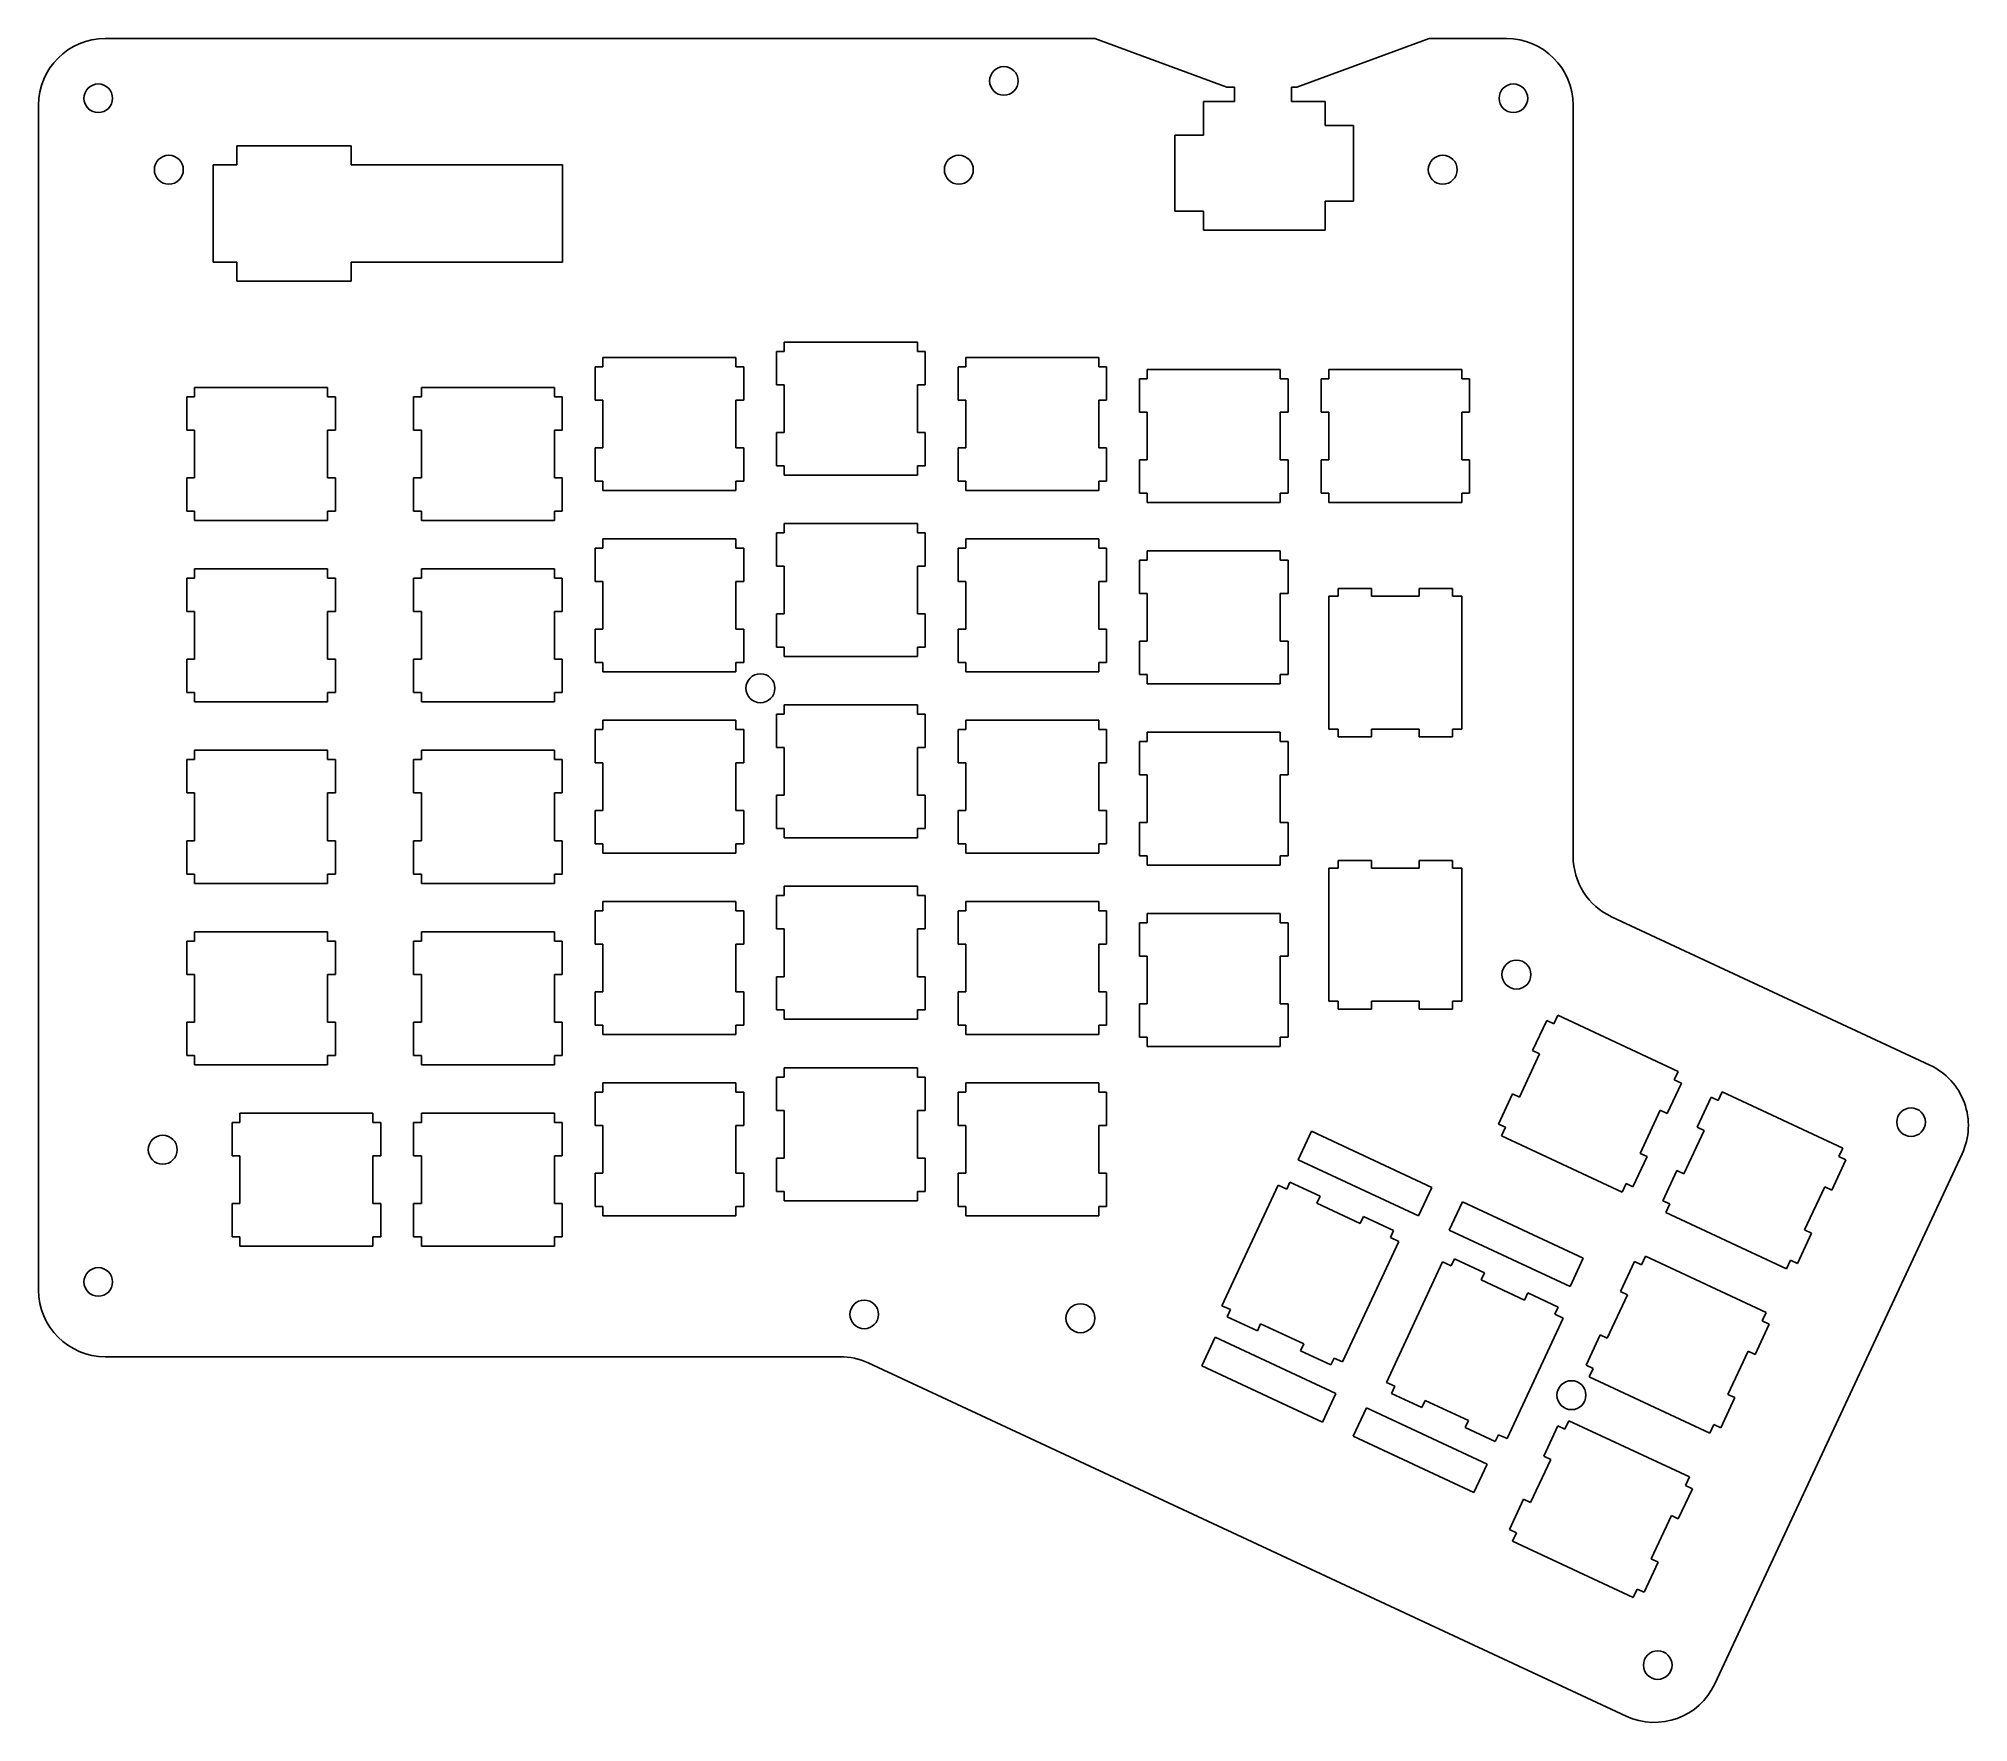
# Model space of a CAD drawing. Header units: millimetres. Extents: x 20 to 223, y 7 to 184.
import ezdxf

# ---------------------------------------------------------------- set-up
doc = ezdxf.new("R2010")
doc.units = ezdxf.units.MM
doc.layers.get('0').update_dxf_attribs({"lineweight": 25, "true_color": 0xffffff})

msp = doc.modelspace()

# ---------------------------------------------------------------- linework, layer by layer
at = {"color": 1, "true_color": 0xff0000}
for p, q in [((27, 183.7), (130.87, 183.7)), ((144.75, 178.59), (130.87, 183.7)), ((165.97, 183.7), (152.09, 178.59)), ((165.97, 183.7), (174.09, 183.7)), ((144.75, 178.59), (145.54, 178.59)), ((145.54, 177.08), (145.54, 178.59)), ((151.54, 178.59), (152.09, 178.59)), ((151.54, 178.59), (151.54, 177.08)), ((20, 52.27), (20, 176.7)), ((142.27, 177.08), (142.27, 173.54)), ((142.27, 177.08), (145.54, 177.08)), ((151.54, 177.08), (155.04, 177.08)), ((155.04, 174.58), (155.04, 177.08)), ((181.09, 176.7), (181.09, 97.81)), ((155.04, 174.58), (158.03, 174.58)), ((158.03, 166.63), (158.03, 174.58)), ((40.81, 170.44), (40.81, 172.44)), ((40.81, 172.44), (52.81, 172.44)), ((52.81, 170.44), (52.81, 172.44)), ((142.27, 173.54), (139.27, 173.54)), ((139.27, 165.58), (139.27, 173.54)), ((38.31, 170.44), (40.81, 170.44)), ((38.31, 160.23), (38.31, 170.44)), ((52.81, 170.44), (75, 170.44)), ((75, 170.44), (75, 160.23)), ((155.04, 163.58), (155.04, 166.63)), ((155.04, 166.63), (158.03, 166.63)), ((142.27, 165.58), (139.27, 165.58)), ((142.27, 165.58), (142.27, 163.58)), ((155.04, 163.58), (142.27, 163.58)), ((38.31, 160.23), (40.81, 160.23)), ((40.81, 158.23), (40.81, 160.23)), ((52.81, 158.23), (52.81, 160.23)), ((52.81, 160.23), (75, 160.23)), ((40.81, 158.23), (52.81, 158.23)), ((93.2, 150.22), (79.23, 150.22)), ((79.23, 150.22), (79.23, 149.24)), ((93.2, 149.24), (93.2, 150.22)), ((98.28, 150.84), (97.47, 150.84)), ((97.47, 150.84), (97.47, 147.34)), ((112.25, 151.82), (98.28, 151.82)), ((98.28, 151.82), (98.28, 150.84)), ((112.25, 150.84), (112.25, 151.82)), ((113.07, 150.84), (112.25, 150.84)), ((113.07, 147.34), (113.07, 150.84)), ((131.3, 150.22), (117.33, 150.22)), ((117.33, 150.22), (117.33, 149.24)), ((131.3, 149.24), (131.3, 150.22)), ((79.23, 149.24), (78.42, 149.24)), ((78.42, 149.24), (78.42, 145.74)), ((94.02, 149.24), (93.2, 149.24)), ((94.02, 145.74), (94.02, 149.24)), ((117.33, 149.24), (116.52, 149.24)), ((116.52, 149.24), (116.52, 145.74)), ((132.12, 149.24), (131.3, 149.24)), ((132.12, 145.74), (132.12, 149.24)), ((136.38, 147.97), (135.57, 147.97)), ((135.57, 147.97), (135.57, 144.47)), ((150.35, 148.95), (136.38, 148.95)), ((136.38, 148.95), (136.38, 147.97)), ((150.35, 147.97), (150.35, 148.95)), ((151.17, 147.97), (150.35, 147.97)), ((151.17, 144.47), (151.17, 147.97)), ((155.43, 147.97), (154.62, 147.97)), ((154.62, 147.97), (154.62, 144.47)), ((169.4, 148.95), (155.43, 148.95)), ((155.43, 148.95), (155.43, 147.97)), ((169.4, 147.97), (169.4, 148.95)), ((170.22, 147.97), (169.4, 147.97)), ((170.22, 144.47), (170.22, 147.97)), ((36.37, 146.07), (35.56, 146.07)), ((35.56, 146.07), (35.56, 142.57)), ((50.34, 147.05), (36.37, 147.05)), ((36.37, 147.05), (36.37, 146.07)), ((50.34, 146.07), (50.34, 147.05)), ((51.15, 146.07), (50.34, 146.07)), ((51.15, 142.57), (51.15, 146.07)), ((60.18, 146.07), (59.37, 146.07)), ((59.37, 146.07), (59.37, 142.57)), ((74.15, 147.05), (60.18, 147.05)), ((60.18, 147.05), (60.18, 146.07)), ((74.15, 146.07), (74.15, 147.05)), ((74.97, 146.07), (74.15, 146.07)), ((74.97, 142.57), (74.97, 146.07)), ((97.47, 147.34), (98.28, 147.34)), ((98.28, 147.34), (98.28, 142.33)), ((112.25, 142.33), (112.25, 147.34)), ((112.25, 147.34), (113.07, 147.34)), ((78.42, 145.74), (79.23, 145.74)), ((79.23, 145.74), (79.23, 140.73)), ((93.2, 140.73), (93.2, 145.74)), ((93.2, 145.74), (94.02, 145.74)), ((116.52, 145.74), (117.33, 145.74)), ((117.33, 145.74), (117.33, 140.73)), ((131.3, 140.73), (131.3, 145.74)), ((131.3, 145.74), (132.12, 145.74)), ((135.57, 144.47), (136.38, 144.47)), ((136.38, 144.47), (136.38, 139.46)), ((150.35, 139.46), (150.35, 144.47)), ((150.35, 144.47), (151.17, 144.47)), ((154.62, 144.47), (155.43, 144.47)), ((155.43, 144.47), (155.43, 139.46)), ((169.4, 139.46), (169.4, 144.47)), ((169.4, 144.47), (170.22, 144.47)), ((35.56, 142.57), (36.37, 142.57)), ((36.37, 142.57), (36.37, 137.56)), ((50.34, 137.56), (50.34, 142.57)), ((50.34, 142.57), (51.15, 142.57)), ((59.37, 142.57), (60.18, 142.57)), ((60.18, 142.57), (60.18, 137.56)), ((74.15, 137.56), (74.15, 142.57)), ((74.15, 142.57), (74.97, 142.57)), ((98.28, 142.33), (97.47, 142.33)), ((97.47, 142.33), (97.47, 138.83)), ((113.07, 142.33), (112.25, 142.33)), ((113.07, 138.83), (113.07, 142.33)), ((79.23, 140.73), (78.42, 140.73)), ((78.42, 140.73), (78.42, 137.23)), ((94.02, 140.73), (93.2, 140.73)), ((94.02, 137.23), (94.02, 140.73)), ((117.33, 140.73), (116.52, 140.73)), ((116.52, 140.73), (116.52, 137.23)), ((132.12, 140.73), (131.3, 140.73)), ((132.12, 137.23), (132.12, 140.73)), ((97.47, 138.83), (98.28, 138.83)), ((98.28, 138.83), (98.28, 137.85)), ((98.28, 137.85), (112.25, 137.85)), ((112.25, 137.85), (112.25, 138.83)), ((112.25, 138.83), (113.07, 138.83)), ((136.38, 139.46), (135.57, 139.46)), ((135.57, 139.46), (135.57, 135.96)), ((151.17, 139.46), (150.35, 139.46)), ((151.17, 135.96), (151.17, 139.46)), ((155.43, 139.46), (154.62, 139.46)), ((154.62, 139.46), (154.62, 135.96)), ((170.22, 139.46), (169.4, 139.46)), ((170.22, 135.96), (170.22, 139.46)), ((36.37, 137.56), (35.56, 137.56)), ((35.56, 137.56), (35.56, 134.06)), ((51.15, 137.56), (50.34, 137.56)), ((51.15, 134.06), (51.15, 137.56)), ((60.18, 137.56), (59.37, 137.56)), ((59.37, 137.56), (59.37, 134.06)), ((74.97, 137.56), (74.15, 137.56)), ((74.97, 134.06), (74.97, 137.56)), ((78.42, 137.23), (79.23, 137.23)), ((79.23, 137.23), (79.23, 136.25)), ((79.23, 136.25), (93.2, 136.25)), ((93.2, 136.25), (93.2, 137.23)), ((93.2, 137.23), (94.02, 137.23)), ((116.52, 137.23), (117.33, 137.23)), ((117.33, 137.23), (117.33, 136.25)), ((117.33, 136.25), (131.3, 136.25)), ((131.3, 136.25), (131.3, 137.23)), ((131.3, 137.23), (132.12, 137.23)), ((135.57, 135.96), (136.38, 135.96)), ((136.38, 135.96), (136.38, 134.98)), ((150.35, 134.98), (150.35, 135.96)), ((150.35, 135.96), (151.17, 135.96)), ((154.62, 135.96), (155.43, 135.96)), ((155.43, 135.96), (155.43, 134.98)), ((169.4, 134.98), (169.4, 135.96)), ((169.4, 135.96), (170.22, 135.96)), ((35.56, 134.06), (36.37, 134.06)), ((36.37, 134.06), (36.37, 133.08)), ((50.34, 133.08), (50.34, 134.06)), ((50.34, 134.06), (51.15, 134.06)), ((59.37, 134.06), (60.18, 134.06)), ((60.18, 134.06), (60.18, 133.08)), ((74.15, 133.08), (74.15, 134.06)), ((74.15, 134.06), (74.97, 134.06)), ((136.38, 134.98), (150.35, 134.98)), ((155.43, 134.98), (169.4, 134.98)), ((36.37, 133.08), (50.34, 133.08)), ((60.18, 133.08), (74.15, 133.08)), ((98.28, 131.79), (97.47, 131.79)), ((97.47, 131.79), (97.47, 128.29)), ((112.25, 132.77), (98.28, 132.77)), ((98.28, 132.77), (98.28, 131.79)), ((112.25, 131.79), (112.25, 132.77)), ((113.07, 131.79), (112.25, 131.79)), ((113.07, 128.29), (113.07, 131.79)), ((79.23, 130.19), (78.42, 130.19)), ((78.42, 130.19), (78.42, 126.69)), ((93.2, 131.17), (79.23, 131.17)), ((79.23, 131.17), (79.23, 130.19)), ((93.2, 130.19), (93.2, 131.17)), ((94.02, 130.19), (93.2, 130.19)), ((94.02, 126.69), (94.02, 130.19)), ((117.33, 130.19), (116.52, 130.19)), ((116.52, 130.19), (116.52, 126.69)), ((131.3, 131.17), (117.33, 131.17)), ((117.33, 131.17), (117.33, 130.19)), ((131.3, 130.19), (131.3, 131.17)), ((132.12, 130.19), (131.3, 130.19)), ((132.12, 126.69), (132.12, 130.19)), ((150.35, 129.9), (136.38, 129.9)), ((136.38, 129.9), (136.38, 128.92)), ((150.35, 128.92), (150.35, 129.9)), ((50.34, 128), (36.37, 128)), ((36.37, 128), (36.37, 127.02)), ((50.34, 127.02), (50.34, 128)), ((74.15, 128), (60.18, 128)), ((60.18, 128), (60.18, 127.02)), ((74.15, 127.02), (74.15, 128)), ((97.47, 128.29), (98.28, 128.29)), ((98.28, 128.29), (98.28, 123.28)), ((112.25, 123.28), (112.25, 128.29)), ((112.25, 128.29), (113.07, 128.29)), ((136.38, 128.92), (135.57, 128.92)), ((135.57, 128.92), (135.57, 125.42)), ((151.17, 128.92), (150.35, 128.92)), ((151.17, 125.42), (151.17, 128.92)), ((36.37, 127.02), (35.56, 127.02)), ((35.56, 127.02), (35.56, 123.52)), ((51.15, 127.02), (50.34, 127.02)), ((51.15, 123.52), (51.15, 127.02)), ((60.18, 127.02), (59.37, 127.02)), ((59.37, 127.02), (59.37, 123.52)), ((74.97, 127.02), (74.15, 127.02)), ((74.97, 123.52), (74.97, 127.02)), ((78.42, 126.69), (79.23, 126.69)), ((79.23, 126.69), (79.23, 121.68)), ((93.2, 121.68), (93.2, 126.69)), ((93.2, 126.69), (94.02, 126.69)), ((116.52, 126.69), (117.33, 126.69)), ((117.33, 126.69), (117.33, 121.68)), ((131.3, 121.68), (131.3, 126.69)), ((131.3, 126.69), (132.12, 126.69)), ((159.91, 125.95), (156.41, 125.95)), ((156.41, 125.95), (156.41, 125.14)), ((159.91, 125.14), (159.91, 125.95)), ((168.42, 125.95), (164.92, 125.95)), ((164.92, 125.95), (164.92, 125.14)), ((168.42, 125.14), (168.42, 125.95)), ((135.57, 125.42), (136.38, 125.42)), ((136.38, 125.42), (136.38, 120.41)), ((150.35, 120.41), (150.35, 125.42)), ((150.35, 125.42), (151.17, 125.42)), ((156.41, 125.14), (155.43, 125.14)), ((155.43, 125.14), (155.43, 111.17)), ((164.92, 125.14), (159.91, 125.14)), ((169.4, 125.14), (168.42, 125.14)), ((169.4, 111.17), (169.4, 125.14)), ((35.56, 123.52), (36.37, 123.52)), ((36.37, 123.52), (36.37, 118.51)), ((50.34, 118.51), (50.34, 123.52)), ((50.34, 123.52), (51.15, 123.52)), ((59.37, 123.52), (60.18, 123.52)), ((60.18, 123.52), (60.18, 118.51)), ((74.15, 118.51), (74.15, 123.52)), ((74.15, 123.52), (74.97, 123.52)), ((79.23, 121.68), (78.42, 121.68)), ((78.42, 121.68), (78.42, 118.18)), ((94.02, 121.68), (93.2, 121.68)), ((94.02, 118.18), (94.02, 121.68)), ((98.28, 123.28), (97.47, 123.28)), ((97.47, 123.28), (97.47, 119.78)), ((113.07, 123.28), (112.25, 123.28)), ((113.07, 119.78), (113.07, 123.28)), ((117.33, 121.68), (116.52, 121.68)), ((116.52, 121.68), (116.52, 118.18)), ((132.12, 121.68), (131.3, 121.68)), ((132.12, 118.18), (132.12, 121.68)), ((97.47, 119.78), (98.28, 119.78)), ((98.28, 119.78), (98.28, 118.8)), ((112.25, 118.8), (112.25, 119.78)), ((112.25, 119.78), (113.07, 119.78)), ((136.38, 120.41), (135.57, 120.41)), ((135.57, 120.41), (135.57, 116.91)), ((151.17, 120.41), (150.35, 120.41)), ((151.17, 116.91), (151.17, 120.41)), ((36.37, 118.51), (35.56, 118.51)), ((35.56, 118.51), (35.56, 115.01)), ((51.15, 118.51), (50.34, 118.51)), ((51.15, 115.01), (51.15, 118.51)), ((60.18, 118.51), (59.37, 118.51)), ((59.37, 118.51), (59.37, 115.01)), ((74.97, 118.51), (74.15, 118.51)), ((74.97, 115.01), (74.97, 118.51)), ((78.42, 118.18), (79.23, 118.18)), ((79.23, 118.18), (79.23, 117.2)), ((93.2, 117.2), (93.2, 118.18)), ((93.2, 118.18), (94.02, 118.18)), ((98.28, 118.8), (112.25, 118.8)), ((116.52, 118.18), (117.33, 118.18)), ((117.33, 118.18), (117.33, 117.2)), ((131.3, 117.2), (131.3, 118.18)), ((131.3, 118.18), (132.12, 118.18)), ((79.23, 117.2), (93.2, 117.2)), ((117.33, 117.2), (131.3, 117.2)), ((135.57, 116.91), (136.38, 116.91)), ((136.38, 116.91), (136.38, 115.93)), ((136.38, 115.93), (150.35, 115.93)), ((150.35, 115.93), (150.35, 116.91)), ((150.35, 116.91), (151.17, 116.91)), ((35.56, 115.01), (36.37, 115.01)), ((36.37, 115.01), (36.37, 114.03)), ((36.37, 114.03), (50.34, 114.03)), ((50.34, 114.03), (50.34, 115.01)), ((50.34, 115.01), (51.15, 115.01)), ((59.37, 115.01), (60.18, 115.01)), ((60.18, 115.01), (60.18, 114.03)), ((60.18, 114.03), (74.15, 114.03)), ((74.15, 114.03), (74.15, 115.01)), ((74.15, 115.01), (74.97, 115.01)), ((112.25, 113.72), (98.28, 113.72)), ((98.28, 113.72), (98.28, 112.74)), ((112.25, 112.74), (112.25, 113.72)), ((93.2, 112.12), (79.23, 112.12)), ((79.23, 112.12), (79.23, 111.14)), ((93.2, 111.14), (93.2, 112.12)), ((98.28, 112.74), (97.47, 112.74)), ((97.47, 112.74), (97.47, 109.24)), ((113.07, 112.74), (112.25, 112.74)), ((113.07, 109.24), (113.07, 112.74)), ((131.3, 112.12), (117.33, 112.12)), ((117.33, 112.12), (117.33, 111.14)), ((131.3, 111.14), (131.3, 112.12)), ((79.23, 111.14), (78.42, 111.14)), ((78.42, 111.14), (78.42, 107.64)), ((94.02, 111.14), (93.2, 111.14)), ((94.02, 107.64), (94.02, 111.14)), ((117.33, 111.14), (116.52, 111.14)), ((116.52, 111.14), (116.52, 107.64)), ((132.12, 111.14), (131.3, 111.14)), ((132.12, 107.64), (132.12, 111.14)), ((136.38, 109.87), (135.57, 109.87)), ((135.57, 109.87), (135.57, 106.37)), ((150.35, 110.85), (136.38, 110.85)), ((136.38, 110.85), (136.38, 109.87)), ((150.35, 109.87), (150.35, 110.85)), ((151.17, 109.87), (150.35, 109.87)), ((151.17, 106.37), (151.17, 109.87)), ((155.43, 111.17), (156.41, 111.17)), ((156.41, 111.17), (156.41, 110.36)), ((156.41, 110.36), (159.91, 110.36)), ((159.91, 110.36), (159.91, 111.17)), ((159.91, 111.17), (164.92, 111.17)), ((164.92, 111.17), (164.92, 110.36)), ((164.92, 110.36), (168.42, 110.36)), ((168.42, 110.36), (168.42, 111.17)), ((168.42, 111.17), (169.4, 111.17)), ((36.37, 107.97), (35.56, 107.97)), ((35.56, 107.97), (35.56, 104.47)), ((50.34, 108.95), (36.37, 108.95)), ((36.37, 108.95), (36.37, 107.97)), ((50.34, 107.97), (50.34, 108.95)), ((51.15, 107.97), (50.34, 107.97)), ((51.15, 104.47), (51.15, 107.97)), ((60.18, 107.97), (59.37, 107.97)), ((59.37, 107.97), (59.37, 104.47)), ((74.15, 108.95), (60.18, 108.95)), ((60.18, 108.95), (60.18, 107.97)), ((74.15, 107.97), (74.15, 108.95)), ((74.97, 107.97), (74.15, 107.97)), ((74.97, 104.47), (74.97, 107.97)), ((78.42, 107.64), (79.23, 107.64)), ((79.23, 107.64), (79.23, 102.63)), ((93.2, 102.63), (93.2, 107.64)), ((93.2, 107.64), (94.02, 107.64)), ((97.47, 109.24), (98.28, 109.24)), ((98.28, 109.24), (98.28, 104.23)), ((112.25, 104.23), (112.25, 109.24)), ((112.25, 109.24), (113.07, 109.24)), ((116.52, 107.64), (117.33, 107.64)), ((117.33, 107.64), (117.33, 102.63)), ((131.3, 102.63), (131.3, 107.64)), ((131.3, 107.64), (132.12, 107.64)), ((135.57, 106.37), (136.38, 106.37)), ((136.38, 106.37), (136.38, 101.36)), ((150.35, 101.36), (150.35, 106.37)), ((150.35, 106.37), (151.17, 106.37)), ((35.56, 104.47), (36.37, 104.47)), ((36.37, 104.47), (36.37, 99.46)), ((50.34, 99.46), (50.34, 104.47)), ((50.34, 104.47), (51.15, 104.47)), ((59.37, 104.47), (60.18, 104.47)), ((60.18, 104.47), (60.18, 99.46)), ((74.15, 99.46), (74.15, 104.47)), ((74.15, 104.47), (74.97, 104.47)), ((98.28, 104.23), (97.47, 104.23)), ((97.47, 104.23), (97.47, 100.73)), ((113.07, 104.23), (112.25, 104.23)), ((113.07, 100.73), (113.07, 104.23)), ((79.23, 102.63), (78.42, 102.63)), ((78.42, 102.63), (78.42, 99.13)), ((94.02, 102.63), (93.2, 102.63)), ((94.02, 99.13), (94.02, 102.63)), ((117.33, 102.63), (116.52, 102.63)), ((116.52, 102.63), (116.52, 99.13)), ((132.12, 102.63), (131.3, 102.63)), ((132.12, 99.13), (132.12, 102.63)), ((136.38, 101.36), (135.57, 101.36)), ((135.57, 101.36), (135.57, 97.86)), ((151.17, 101.36), (150.35, 101.36)), ((151.17, 97.86), (151.17, 101.36)), ((36.37, 99.46), (35.56, 99.46)), ((35.56, 99.46), (35.56, 95.96)), ((51.15, 99.46), (50.34, 99.46)), ((51.15, 95.96), (51.15, 99.46)), ((60.18, 99.46), (59.37, 99.46)), ((59.37, 99.46), (59.37, 95.96)), ((74.97, 99.46), (74.15, 99.46)), ((74.97, 95.96), (74.97, 99.46)), ((97.47, 100.73), (98.28, 100.73)), ((98.28, 100.73), (98.28, 99.75)), ((98.28, 99.75), (112.25, 99.75)), ((112.25, 99.75), (112.25, 100.73)), ((112.25, 100.73), (113.07, 100.73)), ((78.42, 99.13), (79.23, 99.13)), ((79.23, 99.13), (79.23, 98.15)), ((79.23, 98.15), (93.2, 98.15)), ((93.2, 98.15), (93.2, 99.13)), ((93.2, 99.13), (94.02, 99.13)), ((116.52, 99.13), (117.33, 99.13)), ((117.33, 99.13), (117.33, 98.15)), ((117.33, 98.15), (131.3, 98.15)), ((131.3, 98.15), (131.3, 99.13)), ((131.3, 99.13), (132.12, 99.13)), ((135.57, 97.86), (136.38, 97.86)), ((136.38, 97.86), (136.38, 96.88)), ((150.35, 96.88), (150.35, 97.86)), ((150.35, 97.86), (151.17, 97.86)), ((159.91, 97.38), (156.41, 97.38)), ((156.41, 97.38), (156.41, 96.57)), ((159.91, 96.57), (159.91, 97.38)), ((168.42, 97.38), (164.92, 97.38)), ((164.92, 97.38), (164.92, 96.57)), ((168.42, 96.57), (168.42, 97.38)), ((35.56, 95.96), (36.37, 95.96)), ((36.37, 95.96), (36.37, 94.98)), ((50.34, 94.98), (50.34, 95.96)), ((50.34, 95.96), (51.15, 95.96)), ((59.37, 95.96), (60.18, 95.96)), ((60.18, 95.96), (60.18, 94.98)), ((74.15, 94.98), (74.15, 95.96)), ((74.15, 95.96), (74.97, 95.96)), ((136.38, 96.88), (150.35, 96.88)), ((156.41, 96.57), (155.43, 96.57)), ((155.43, 96.57), (155.43, 82.6)), ((164.92, 96.57), (159.91, 96.57)), ((169.4, 96.57), (168.42, 96.57)), ((169.4, 82.6), (169.4, 96.57)), ((36.37, 94.98), (50.34, 94.98)), ((60.18, 94.98), (74.15, 94.98)), ((98.28, 93.69), (97.47, 93.69)), ((97.47, 93.69), (97.47, 90.19)), ((112.25, 94.67), (98.28, 94.67)), ((98.28, 94.67), (98.28, 93.69)), ((112.25, 93.69), (112.25, 94.67)), ((113.07, 93.69), (112.25, 93.69)), ((113.07, 90.19), (113.07, 93.69)), ((79.23, 92.09), (78.42, 92.09)), ((78.42, 92.09), (78.42, 88.59)), ((93.2, 93.07), (79.23, 93.07)), ((79.23, 93.07), (79.23, 92.09)), ((93.2, 92.09), (93.2, 93.07)), ((94.02, 92.09), (93.2, 92.09)), ((94.02, 88.59), (94.02, 92.09)), ((117.33, 92.09), (116.52, 92.09)), ((116.52, 92.09), (116.52, 88.59)), ((131.3, 93.07), (117.33, 93.07)), ((117.33, 93.07), (117.33, 92.09)), ((131.3, 92.09), (131.3, 93.07)), ((132.12, 92.09), (131.3, 92.09)), ((132.12, 88.59), (132.12, 92.09)), ((150.35, 91.8), (136.38, 91.8)), ((136.38, 91.8), (136.38, 90.82)), ((150.35, 90.82), (150.35, 91.8)), ((185.13, 91.47), (218.54, 75.89)), ((50.34, 89.9), (36.37, 89.9)), ((36.37, 89.9), (36.37, 88.92)), ((50.34, 88.92), (50.34, 89.9)), ((74.15, 89.9), (60.18, 89.9)), ((60.18, 89.9), (60.18, 88.92)), ((74.15, 88.92), (74.15, 89.9)), ((97.47, 90.19), (98.28, 90.19)), ((98.28, 90.19), (98.28, 85.18)), ((112.25, 85.18), (112.25, 90.19)), ((112.25, 90.19), (113.07, 90.19)), ((136.38, 90.82), (135.57, 90.82)), ((135.57, 90.82), (135.57, 87.32)), ((151.17, 90.82), (150.35, 90.82)), ((151.17, 87.32), (151.17, 90.82)), ((36.37, 88.92), (35.56, 88.92)), ((35.56, 88.92), (35.56, 85.42)), ((51.15, 88.92), (50.34, 88.92)), ((51.15, 85.42), (51.15, 88.92)), ((60.18, 88.92), (59.37, 88.92)), ((59.37, 88.92), (59.37, 85.42)), ((74.97, 88.92), (74.15, 88.92)), ((74.97, 85.42), (74.97, 88.92)), ((78.42, 88.59), (79.23, 88.59)), ((79.23, 88.59), (79.23, 83.58)), ((93.2, 83.58), (93.2, 88.59)), ((93.2, 88.59), (94.02, 88.59)), ((116.52, 88.59), (117.33, 88.59)), ((117.33, 88.59), (117.33, 83.58)), ((131.3, 83.58), (131.3, 88.59)), ((131.3, 88.59), (132.12, 88.59)), ((135.57, 87.32), (136.38, 87.32)), ((136.38, 87.32), (136.38, 82.31)), ((150.35, 82.31), (150.35, 87.32)), ((150.35, 87.32), (151.17, 87.32)), ((35.56, 85.42), (36.37, 85.42)), ((36.37, 85.42), (36.37, 80.41)), ((50.34, 80.41), (50.34, 85.42)), ((50.34, 85.42), (51.15, 85.42)), ((59.37, 85.42), (60.18, 85.42)), ((60.18, 85.42), (60.18, 80.41)), ((74.15, 80.41), (74.15, 85.42)), ((74.15, 85.42), (74.97, 85.42)), ((98.28, 85.18), (97.47, 85.18)), ((97.47, 85.18), (97.47, 81.68)), ((113.07, 85.18), (112.25, 85.18)), ((113.07, 81.68), (113.07, 85.18)), ((79.23, 83.58), (78.42, 83.58)), ((78.42, 83.58), (78.42, 80.08)), ((94.02, 83.58), (93.2, 83.58)), ((94.02, 80.08), (94.02, 83.58)), ((117.33, 83.58), (116.52, 83.58)), ((116.52, 83.58), (116.52, 80.08)), ((132.12, 83.58), (131.3, 83.58)), ((132.12, 80.08), (132.12, 83.58)), ((97.47, 81.68), (98.28, 81.68)), ((98.28, 81.68), (98.28, 80.7)), ((112.25, 80.7), (112.25, 81.68)), ((112.25, 81.68), (113.07, 81.68)), ((136.38, 82.31), (135.57, 82.31)), ((135.57, 82.31), (135.57, 78.81)), ((151.17, 82.31), (150.35, 82.31)), ((151.17, 78.81), (151.17, 82.31)), ((155.43, 82.6), (156.41, 82.6)), ((156.41, 82.6), (156.41, 81.78)), ((156.41, 81.78), (159.91, 81.78)), ((159.91, 81.78), (159.91, 82.6)), ((159.91, 82.6), (164.92, 82.6)), ((164.92, 82.6), (164.92, 81.78)), ((164.92, 81.78), (168.42, 81.78)), ((168.42, 81.78), (168.42, 82.6)), ((168.42, 82.6), (169.4, 82.6)), ((179.47, 81.13), (179.05, 80.24)), ((192.13, 75.22), (179.47, 81.13)), ((36.37, 80.41), (35.56, 80.41)), ((35.56, 80.41), (35.56, 76.91)), ((51.15, 80.41), (50.34, 80.41)), ((51.15, 76.91), (51.15, 80.41)), ((60.18, 80.41), (59.37, 80.41)), ((59.37, 80.41), (59.37, 76.91)), ((74.97, 80.41), (74.15, 80.41)), ((74.97, 76.91), (74.97, 80.41)), ((78.42, 80.08), (79.23, 80.08)), ((79.23, 80.08), (79.23, 79.1)), ((79.23, 79.1), (93.2, 79.1)), ((93.2, 79.1), (93.2, 80.08)), ((93.2, 80.08), (94.02, 80.08)), ((98.28, 80.7), (112.25, 80.7)), ((116.52, 80.08), (117.33, 80.08)), ((117.33, 80.08), (117.33, 79.1)), ((117.33, 79.1), (131.3, 79.1)), ((131.3, 79.1), (131.3, 80.08)), ((131.3, 80.08), (132.12, 80.08)), ((178.32, 80.58), (176.83, 77.41)), ((179.05, 80.24), (178.32, 80.58)), ((135.57, 78.81), (136.38, 78.81)), ((136.38, 78.81), (136.38, 77.83)), ((136.38, 77.83), (150.35, 77.83)), ((150.35, 77.83), (150.35, 78.81)), ((150.35, 78.81), (151.17, 78.81)), ((177.57, 77.07), (175.46, 72.53)), ((176.83, 77.41), (177.57, 77.07)), ((35.56, 76.91), (36.37, 76.91)), ((36.37, 76.91), (36.37, 75.93)), ((36.37, 75.93), (50.34, 75.93)), ((50.34, 75.93), (50.34, 76.91)), ((50.34, 76.91), (51.15, 76.91)), ((59.37, 76.91), (60.18, 76.91)), ((60.18, 76.91), (60.18, 75.93)), ((60.18, 75.93), (74.15, 75.93)), ((74.15, 75.93), (74.15, 76.91)), ((74.15, 76.91), (74.97, 76.91)), ((112.25, 75.62), (98.28, 75.62)), ((98.28, 75.62), (98.28, 74.64)), ((112.25, 74.64), (112.25, 75.62)), ((191.71, 74.34), (192.13, 75.22)), ((79.23, 73.04), (78.42, 73.04)), ((78.42, 73.04), (78.42, 69.54)), ((93.2, 74.02), (79.23, 74.02)), ((79.23, 74.02), (79.23, 73.04)), ((93.2, 73.04), (93.2, 74.02)), ((94.02, 73.04), (93.2, 73.04)), ((94.02, 69.54), (94.02, 73.04)), ((98.28, 74.64), (97.47, 74.64)), ((97.47, 74.64), (97.47, 71.14)), ((113.07, 74.64), (112.25, 74.64)), ((113.07, 71.14), (113.07, 74.64)), ((117.33, 73.04), (116.52, 73.04)), ((116.52, 73.04), (116.52, 69.54)), ((131.3, 74.02), (117.33, 74.02)), ((117.33, 74.02), (117.33, 73.04)), ((131.3, 73.04), (131.3, 74.02)), ((132.12, 73.04), (131.3, 73.04)), ((132.12, 69.54), (132.12, 73.04)), ((190.97, 70.82), (192.45, 73.99)), ((192.45, 73.99), (191.71, 74.34)), ((196.73, 73.08), (196.32, 72.19)), ((209.39, 67.18), (196.73, 73.08)), ((97.47, 71.14), (98.28, 71.14)), ((98.28, 71.14), (98.28, 66.13)), ((112.25, 66.13), (112.25, 71.14)), ((112.25, 71.14), (113.07, 71.14)), ((174.72, 72.87), (173.24, 69.7)), ((175.46, 72.53), (174.72, 72.87)), ((188.12, 66.62), (190.23, 71.16)), ((190.23, 71.16), (190.97, 70.82)), ((195.58, 72.53), (194.1, 69.36)), ((196.32, 72.19), (195.58, 72.53)), ((41.13, 69.87), (40.32, 69.87)), ((40.32, 69.87), (40.32, 66.37)), ((55.1, 70.85), (41.13, 70.85)), ((41.13, 70.85), (41.13, 69.87)), ((55.1, 69.87), (55.1, 70.85)), ((55.92, 69.87), (55.1, 69.87)), ((55.92, 66.37), (55.92, 69.87)), ((60.18, 69.87), (59.37, 69.87)), ((59.37, 69.87), (59.37, 66.37)), ((74.15, 70.85), (60.18, 70.85)), ((60.18, 70.85), (60.18, 69.87)), ((74.15, 69.87), (74.15, 70.85)), ((74.97, 69.87), (74.15, 69.87)), ((74.97, 66.37), (74.97, 69.87)), ((78.42, 69.54), (79.23, 69.54)), ((79.23, 69.54), (79.23, 64.53)), ((93.2, 64.53), (93.2, 69.54)), ((93.2, 69.54), (94.02, 69.54)), ((116.52, 69.54), (117.33, 69.54)), ((117.33, 69.54), (117.33, 64.53)), ((131.3, 64.53), (131.3, 69.54)), ((131.3, 69.54), (132.12, 69.54)), ((153.61, 68.95), (152.21, 65.95)), ((166.27, 63.04), (153.61, 68.95)), ((173.24, 69.7), (173.98, 69.36)), ((173.98, 69.36), (173.56, 68.47)), ((194.84, 69.02), (192.72, 64.48)), ((194.1, 69.36), (194.84, 69.02)), ((173.56, 68.47), (186.22, 62.56)), ((208.98, 66.29), (209.39, 67.18)), ((40.32, 66.37), (41.13, 66.37)), ((41.13, 66.37), (41.13, 61.36)), ((55.1, 61.36), (55.1, 66.37)), ((55.1, 66.37), (55.92, 66.37)), ((59.37, 66.37), (60.18, 66.37)), ((60.18, 66.37), (60.18, 61.36)), ((74.15, 61.36), (74.15, 66.37)), ((74.15, 66.37), (74.97, 66.37)), ((98.28, 66.13), (97.47, 66.13)), ((97.47, 66.13), (97.47, 62.63)), ((113.07, 66.13), (112.25, 66.13)), ((113.07, 62.63), (113.07, 66.13)), ((152.21, 65.95), (164.87, 60.05)), ((187.37, 63.11), (188.85, 66.28)), ((188.85, 66.28), (188.12, 66.62)), ((221.92, 66.58), (195.96, 10.9)), ((208.23, 62.77), (209.71, 65.94)), ((209.71, 65.94), (208.98, 66.29)), ((79.23, 64.53), (78.42, 64.53)), ((78.42, 64.53), (78.42, 61.03)), ((94.02, 64.53), (93.2, 64.53)), ((94.02, 61.03), (94.02, 64.53)), ((117.33, 64.53), (116.52, 64.53)), ((116.52, 64.53), (116.52, 61.03)), ((132.12, 64.53), (131.3, 64.53)), ((132.12, 61.03), (132.12, 64.53)), ((150.13, 63.28), (144.22, 50.62)), ((151.02, 62.87), (150.13, 63.28)), ((151.36, 63.6), (151.02, 62.87)), ((154.53, 62.13), (151.36, 63.6)), ((164.87, 60.05), (166.27, 63.04)), ((186.22, 62.56), (186.64, 63.45)), ((186.64, 63.45), (187.37, 63.11)), ((191.98, 64.82), (190.51, 61.65)), ((192.72, 64.48), (191.98, 64.82)), ((205.38, 58.58), (207.5, 63.11)), ((207.5, 63.11), (208.23, 62.77)), ((41.13, 61.36), (40.32, 61.36)), ((40.32, 61.36), (40.32, 57.86)), ((55.92, 61.36), (55.1, 61.36)), ((55.92, 57.86), (55.92, 61.36)), ((60.18, 61.36), (59.37, 61.36)), ((59.37, 61.36), (59.37, 57.86)), ((74.97, 61.36), (74.15, 61.36)), ((74.97, 57.86), (74.97, 61.36)), ((78.42, 61.03), (79.23, 61.03)), ((79.23, 61.03), (79.23, 60.05)), ((93.2, 60.05), (93.2, 61.03)), ((93.2, 61.03), (94.02, 61.03)), ((97.47, 62.63), (98.28, 62.63)), ((98.28, 62.63), (98.28, 61.65)), ((98.28, 61.65), (112.25, 61.65)), ((112.25, 61.65), (112.25, 62.63)), ((112.25, 62.63), (113.07, 62.63)), ((116.52, 61.03), (117.33, 61.03)), ((117.33, 61.03), (117.33, 60.05)), ((131.3, 60.05), (131.3, 61.03)), ((131.3, 61.03), (132.12, 61.03)), ((154.19, 61.39), (154.53, 62.13)), ((158.73, 59.27), (154.19, 61.39)), ((169.49, 61.54), (168.09, 58.55)), ((182.15, 55.63), (169.49, 61.54)), ((190.51, 61.65), (191.24, 61.31)), ((191.24, 61.31), (190.83, 60.42)), ((79.23, 60.05), (93.2, 60.05)), ((117.33, 60.05), (131.3, 60.05)), ((159.07, 60.01), (158.73, 59.27)), ((162.24, 58.53), (159.07, 60.01)), ((190.83, 60.42), (203.49, 54.51)), ((40.32, 57.86), (41.13, 57.86)), ((41.13, 57.86), (41.13, 56.88)), ((41.13, 56.88), (55.1, 56.88)), ((55.1, 56.88), (55.1, 57.86)), ((55.1, 57.86), (55.92, 57.86)), ((59.37, 57.86), (60.18, 57.86)), ((60.18, 57.86), (60.18, 56.88)), ((60.18, 56.88), (74.15, 56.88)), ((74.15, 56.88), (74.15, 57.86)), ((74.15, 57.86), (74.97, 57.86)), ((156.88, 44.72), (162.79, 57.38)), ((161.9, 57.79), (162.24, 58.53)), ((162.79, 57.38), (161.9, 57.79)), ((168.09, 58.55), (180.76, 52.64)), ((204.64, 55.06), (206.12, 58.23)), ((206.12, 58.23), (205.38, 58.58)), ((167.39, 55.23), (161.49, 42.57)), ((168.28, 54.82), (167.39, 55.23)), ((168.62, 55.55), (168.28, 54.82)), ((171.8, 54.07), (168.62, 55.55)), ((180.76, 52.64), (182.15, 55.63)), ((187.53, 55.27), (186.05, 52.1)), ((188.27, 54.93), (187.53, 55.27)), ((188.68, 55.82), (188.27, 54.93)), ((201.34, 49.91), (188.68, 55.82)), ((203.49, 54.51), (203.9, 55.4)), ((203.9, 55.4), (204.64, 55.06)), ((171.45, 53.34), (171.8, 54.07)), ((175.99, 51.22), (171.45, 53.34)), ((176.33, 51.96), (175.99, 51.22)), ((179.51, 50.48), (176.33, 51.96)), ((186.79, 51.76), (184.67, 47.22)), ((186.05, 52.1), (186.79, 51.76)), ((144.22, 50.62), (145.11, 50.21)), ((145.11, 50.21), (144.77, 49.47)), ((144.77, 49.47), (147.94, 47.99)), ((147.94, 47.99), (148.28, 48.73)), ((148.28, 48.73), (152.82, 46.61)), ((174.15, 36.67), (180.05, 49.33)), ((179.16, 49.74), (179.51, 50.48)), ((180.05, 49.33), (179.16, 49.74)), ((200.19, 45.51), (201.66, 48.68)), ((200.93, 49.02), (201.34, 49.91)), ((201.66, 48.68), (200.93, 49.02)), ((143.52, 47.31), (142.12, 44.32)), ((156.18, 41.4), (143.52, 47.31)), ((152.82, 46.61), (152.48, 45.88)), ((183.93, 47.56), (182.46, 44.39)), ((184.67, 47.22), (183.93, 47.56)), ((104.13, 45.27), (27, 45.27)), ((186.66, 7.52), (107.09, 44.61)), ((152.48, 45.88), (155.65, 44.4)), ((155.65, 44.4), (155.99, 45.13)), ((155.99, 45.13), (156.88, 44.72)), ((197.33, 41.31), (199.45, 45.85)), ((199.45, 45.85), (200.19, 45.51)), ((142.12, 44.32), (154.78, 38.41)), ((161.49, 42.57), (162.37, 42.16)), ((182.46, 44.39), (183.19, 44.04)), ((183.19, 44.04), (182.78, 43.15)), ((182.78, 43.15), (195.44, 37.25)), ((154.78, 38.41), (156.18, 41.4)), ((162.37, 42.16), (162.03, 41.42)), ((162.03, 41.42), (165.2, 39.94)), ((165.2, 39.94), (165.55, 40.68)), ((165.55, 40.68), (170.09, 38.56)), ((196.59, 37.8), (198.07, 40.97)), ((198.07, 40.97), (197.33, 41.31)), ((159.4, 39.9), (158.01, 36.91)), ((172.06, 34), (159.4, 39.9)), ((170.09, 38.56), (169.74, 37.82)), ((180.63, 38.55), (180.22, 37.66)), ((193.29, 32.64), (180.63, 38.55)), ((158.01, 36.91), (170.67, 31)), ((169.74, 37.82), (172.92, 36.35)), ((172.92, 36.35), (173.26, 37.08)), ((173.26, 37.08), (174.15, 36.67)), ((179.48, 38), (178, 34.83)), ((180.22, 37.66), (179.48, 38)), ((195.44, 37.25), (195.85, 38.14)), ((195.85, 38.14), (196.59, 37.8)), ((178.73, 34.49), (176.62, 29.95)), ((178, 34.83), (178.73, 34.49)), ((170.67, 31), (172.06, 34)), ((192.87, 31.76), (193.29, 32.64)), ((192.13, 28.24), (193.61, 31.41)), ((193.61, 31.41), (192.87, 31.76)), ((175.88, 30.29), (174.4, 27.12)), ((176.62, 29.95), (175.88, 30.29)), ((189.28, 24.04), (191.4, 28.58)), ((191.4, 28.58), (192.13, 28.24)), ((174.4, 27.12), (175.14, 26.78)), ((175.14, 26.78), (174.72, 25.89)), ((174.72, 25.89), (187.39, 19.98)), ((188.54, 20.53), (190.02, 23.7)), ((190.02, 23.7), (189.28, 24.04)), ((187.39, 19.98), (187.8, 20.87)), ((187.8, 20.87), (188.54, 20.53))]:
    msp.add_line(p, q, dxfattribs=at)
for centre, radius in [((121.33, 179.25), 1.5), ((26.26, 177.43), 1.5), ((174.82, 177.43), 1.5), ((33.67, 169.93), 1.52), ((116.6, 169.93), 1.52), ((167.4, 169.93), 1.52), ((95.77, 115.47), 1.52), ((175.14, 85.4), 1.52), ((216.56, 69.9), 1.5), ((33.03, 67.01), 1.52), ((26.26, 53.12), 1.5), ((106.67, 49.71), 1.5), ((129.37, 49.31), 1.52), ((180.91, 41.23), 1.52), ((189.97, 12.88), 1.5)]:
    msp.add_circle(centre, radius, dxfattribs=at)
for centre, start, end in [((27, 176.7), 90, 180), ((174.09, 176.7), 0, 90), ((188.09, 97.81), 180, 245.0019), ((215.58, 69.54), 335.0002, 65.0019), ((27, 52.27), 180, 270), ((104.13, 38.27), 65.0046, 90), ((189.62, 13.86), 245.0046, 335.0002)]:
    msp.add_arc(centre, 7, start, end, dxfattribs=at)

doc.saveas('drawing.dxf')
